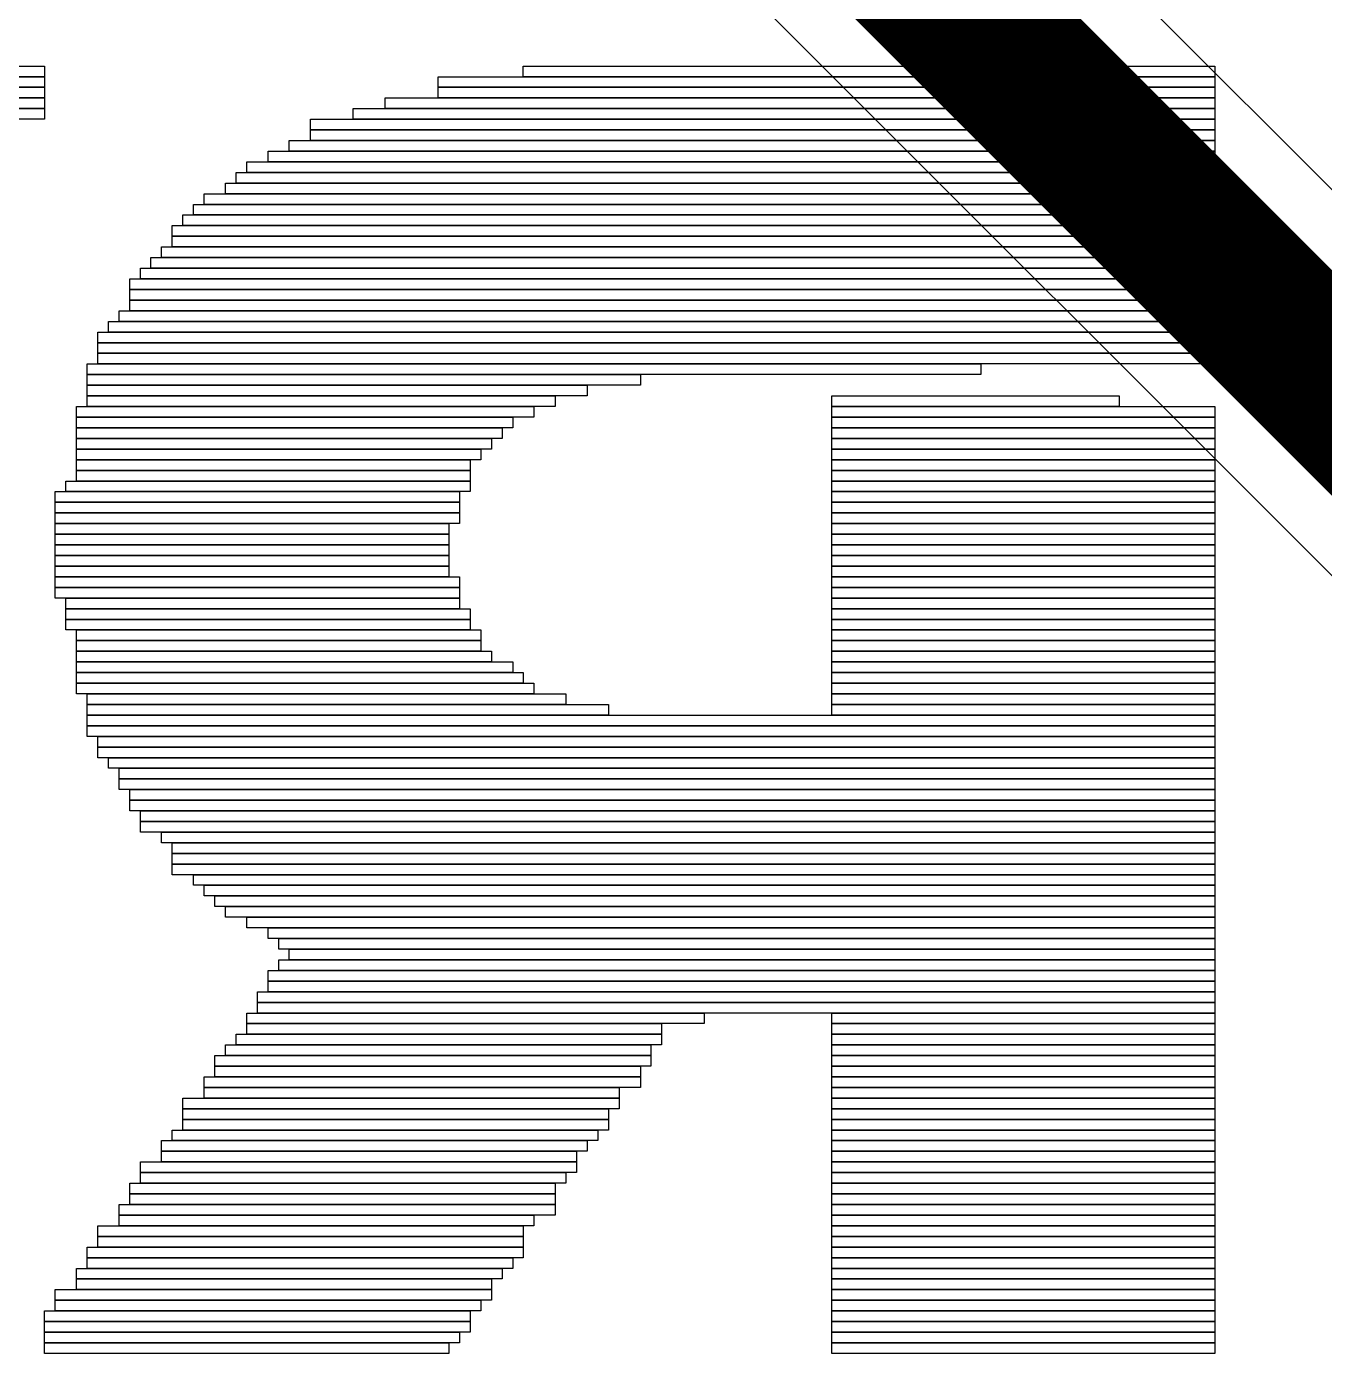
# Model space of a CAD drawing. Header units: inches. Extents: x -22 to 5433, y -38 to 5417.
# Drawn here: x 23.24 to 29.34, y -33.85 to -27.61 of the extents above; entities that cross this region are included whole.
import ezdxf

# ---------------------------------------------------------------- set-up
doc = ezdxf.new("R2010")
doc.units = ezdxf.units.IN
doc.layers.add('Bottom Overlay', color=54, linetype='Continuous')
doc.layers.add('Top Layer', color=1, linetype='Continuous')

msp = doc.modelspace()

# ---------------------------------------------------------------- linework, layer by layer
at = {"layer": 'Bottom Overlay'}
for p, q in [((21.3724, -27.7988), (23.3224, -27.7988)), ((23.3224, -27.7988), (23.3224, -27.8488)), ((25.5723, -27.8488), (25.5723, -27.7988)), ((25.5723, -27.7988), (28.8223, -27.7988)), ((28.8223, -27.7988), (28.8223, -27.8488)), ((23.3224, -27.8488), (21.3724, -27.8488)), ((21.3724, -27.8488), (23.3224, -27.8488)), ((23.3224, -27.8488), (23.3224, -27.8989)), ((25.1723, -27.8989), (25.1723, -27.8488)), ((25.1723, -27.8488), (28.8223, -27.8488)), ((28.8223, -27.8488), (25.5723, -27.8488)), ((28.8223, -27.8488), (28.8223, -27.8989)), ((23.3224, -27.8989), (21.3724, -27.8989)), ((21.3724, -27.8989), (23.3224, -27.8989)), ((23.3224, -27.8989), (23.3224, -27.9489)), ((25.1723, -27.9489), (25.1723, -27.8989)), ((25.1723, -27.8989), (28.8223, -27.8989)), ((28.8223, -27.8989), (25.1723, -27.8989)), ((28.8223, -27.8989), (28.8223, -27.9489)), ((21.3224, -27.9489), (23.3224, -27.9489)), ((23.3224, -27.9489), (21.3724, -27.9489)), ((23.3224, -27.9489), (23.3224, -27.9989)), ((24.9224, -27.9989), (24.9224, -27.9489)), ((24.9224, -27.9489), (28.8223, -27.9489)), ((28.8223, -27.9489), (25.1723, -27.9489)), ((28.8223, -27.9489), (28.8223, -27.9989)), ((23.3224, -27.9989), (21.3224, -27.9989)), ((21.3224, -27.9989), (23.3224, -27.9989)), ((23.3224, -28.049), (21.3224, -28.049)), ((23.3224, -27.9989), (23.3224, -28.049)), ((24.5723, -28.0987), (24.5723, -28.049)), ((24.5723, -28.049), (28.8223, -28.049)), ((24.7725, -28.049), (24.7725, -27.9989)), ((24.7725, -27.9989), (28.8223, -27.9989)), ((28.8223, -28.049), (24.7725, -28.049)), ((28.8223, -27.9989), (24.9224, -27.9989)), ((28.8223, -27.9989), (28.8223, -28.049)), ((28.8223, -28.049), (28.8223, -28.0987)), ((28.8223, -28.0987), (24.5723, -28.0987)), ((24.5723, -28.1488), (24.5723, -28.0987)), ((24.5723, -28.0987), (28.8223, -28.0987)), ((28.8223, -28.0987), (28.8223, -28.1488)), ((24.4723, -28.1988), (24.4723, -28.1488)), ((24.4723, -28.1488), (28.8223, -28.1488)), ((28.8223, -28.1488), (24.5723, -28.1488)), ((28.8223, -28.1488), (28.8223, -28.1988)), ((24.3724, -28.2489), (24.3724, -28.1988)), ((24.3724, -28.1988), (28.8223, -28.1988)), ((28.8223, -28.1988), (24.4723, -28.1988)), ((28.8223, -28.1988), (28.8223, -28.2489)), ((24.2223, -28.3489), (24.2223, -28.2989)), ((24.2223, -28.2989), (28.8223, -28.2989)), ((24.2724, -28.2989), (24.2724, -28.2489)), ((24.2724, -28.2489), (28.8223, -28.2489)), ((28.8223, -28.2989), (24.2724, -28.2989)), ((28.8223, -28.2489), (24.3724, -28.2489)), ((28.8223, -28.2489), (28.8223, -28.2989)), ((28.8223, -28.2989), (28.8223, -28.3489)), ((24.1723, -28.399), (24.1723, -28.3489)), ((24.1723, -28.3489), (28.8223, -28.3489)), ((28.8223, -28.3489), (24.2223, -28.3489)), ((28.8223, -28.3489), (28.8223, -28.399)), ((24.0725, -28.4488), (24.0725, -28.399)), ((24.0725, -28.399), (28.8223, -28.399)), ((28.8223, -28.399), (24.1723, -28.399)), ((28.8223, -28.399), (28.8223, -28.4488)), ((24.0224, -28.4988), (24.0224, -28.4488)), ((24.0224, -28.4488), (28.8223, -28.4488)), ((28.8223, -28.4488), (24.0725, -28.4488)), ((28.8223, -28.4488), (28.8223, -28.4988)), ((23.9224, -28.5989), (23.9224, -28.5488)), ((23.9224, -28.5488), (28.8223, -28.5488)), ((23.9724, -28.5488), (23.9724, -28.4988)), ((23.9724, -28.4988), (28.8223, -28.4988)), ((28.8223, -28.5488), (23.9724, -28.5488)), ((28.8223, -28.4988), (24.0224, -28.4988)), ((28.8223, -28.4988), (28.8223, -28.5488)), ((28.8223, -28.5488), (28.8223, -28.5989)), ((23.9224, -28.6489), (23.9224, -28.5989)), ((23.9224, -28.5989), (28.8223, -28.5989)), ((28.8223, -28.5989), (23.9224, -28.5989)), ((28.8223, -28.5989), (28.8223, -28.6489)), ((23.8723, -28.699), (23.8723, -28.6489)), ((23.8723, -28.6489), (28.8223, -28.6489)), ((28.8223, -28.6489), (23.9224, -28.6489)), ((28.8223, -28.6489), (28.8223, -28.699)), ((23.8223, -28.749), (23.8223, -28.699)), ((23.8223, -28.699), (28.8223, -28.699)), ((28.8223, -28.699), (23.8723, -28.699)), ((28.8223, -28.699), (28.8223, -28.749)), ((23.7225, -28.8488), (23.7225, -28.7988)), ((23.7225, -28.7988), (28.8223, -28.7988)), ((23.7725, -28.7988), (23.7725, -28.749)), ((23.7725, -28.749), (28.8223, -28.749)), ((28.8223, -28.7988), (23.7725, -28.7988)), ((28.8223, -28.749), (23.8223, -28.749)), ((28.8223, -28.749), (28.8223, -28.7988)), ((28.8223, -28.7988), (28.8223, -28.8488)), ((23.7225, -28.8988), (23.7225, -28.8488)), ((23.7225, -28.8488), (28.8223, -28.8488)), ((28.8223, -28.8488), (23.7225, -28.8488)), ((28.8223, -28.8488), (28.8223, -28.8988)), ((28.8223, -28.8988), (23.7225, -28.8988)), ((23.7225, -28.9489), (23.7225, -28.8988)), ((23.7225, -28.8988), (28.8223, -28.8988)), ((28.8223, -28.8988), (28.8223, -28.9489)), ((23.6724, -28.9989), (23.6724, -28.9489)), ((23.6724, -28.9489), (28.8223, -28.9489)), ((28.8223, -28.9489), (23.7225, -28.9489)), ((28.8223, -28.9489), (28.8223, -28.9989)), ((23.5723, -29.099), (23.5723, -29.049)), ((23.5723, -29.049), (28.8223, -29.049)), ((23.6224, -29.049), (23.6224, -28.9989)), ((23.6224, -28.9989), (28.8223, -28.9989)), ((28.8223, -29.049), (23.6224, -29.049)), ((28.8223, -28.9989), (23.6724, -28.9989)), ((28.8223, -28.9989), (28.8223, -29.049)), ((28.8223, -29.049), (28.8223, -29.099)), ((23.5723, -29.1488), (23.5723, -29.099)), ((23.5723, -29.099), (28.8223, -29.099)), ((28.8223, -29.099), (23.5723, -29.099)), ((28.8223, -29.099), (28.8223, -29.1488)), ((23.5723, -29.1988), (23.5723, -29.1488)), ((23.5723, -29.1488), (28.8223, -29.1488)), ((28.8223, -29.1488), (23.5723, -29.1488)), ((28.8223, -29.1488), (28.8223, -29.1988)), ((23.5223, -29.2489), (23.5223, -29.1988)), ((23.5223, -29.1988), (27.7224, -29.1988)), ((28.8223, -29.1988), (23.5723, -29.1988)), ((27.7224, -29.1988), (27.7224, -29.2489)), ((27.7224, -29.2489), (23.5223, -29.2489)), ((23.5223, -29.2989), (23.5223, -29.2489)), ((23.5223, -29.2489), (26.1225, -29.2489)), ((26.1225, -29.2989), (23.5223, -29.2989)), ((23.5223, -29.3489), (23.5223, -29.2989)), ((23.5223, -29.2989), (25.8723, -29.2989)), ((25.8723, -29.2989), (25.8723, -29.3489)), ((26.1225, -29.2489), (26.1225, -29.2989)), ((25.8723, -29.3489), (23.5223, -29.3489)), ((23.5223, -29.399), (23.5223, -29.3489)), ((23.5223, -29.3489), (25.7225, -29.3489)), ((25.7225, -29.3489), (25.7225, -29.399)), ((27.0224, -29.399), (27.0224, -29.3489)), ((27.0224, -29.3489), (28.3724, -29.3489)), ((28.3724, -29.3489), (28.3724, -29.399)), ((23.4723, -29.4488), (23.4723, -29.399)), ((23.4723, -29.399), (25.6224, -29.399)), ((25.7225, -29.399), (23.5223, -29.399)), ((25.6224, -29.399), (25.6224, -29.4488)), ((28.3724, -29.399), (27.0224, -29.399)), ((27.0224, -29.4488), (27.0224, -29.399)), ((27.0224, -29.399), (28.8223, -29.399)), ((28.8223, -29.399), (28.8223, -29.4488)), ((25.6224, -29.4488), (23.4723, -29.4488)), ((23.4723, -29.4988), (23.4723, -29.4488)), ((23.4723, -29.4488), (25.5223, -29.4488)), ((25.5223, -29.4488), (25.5223, -29.4988)), ((27.0224, -29.4988), (27.0224, -29.4488)), ((27.0224, -29.4488), (28.8223, -29.4488)), ((28.8223, -29.4488), (27.0224, -29.4488)), ((28.8223, -29.4488), (28.8223, -29.4988)), ((23.4723, -29.5488), (23.4723, -29.4988)), ((23.4723, -29.4988), (25.4723, -29.4988)), ((25.5223, -29.4988), (23.4723, -29.4988)), ((25.4723, -29.5488), (23.4723, -29.5488)), ((23.4723, -29.5989), (23.4723, -29.5488)), ((23.4723, -29.5488), (25.4225, -29.5488)), ((25.4225, -29.5488), (25.4225, -29.5989)), ((25.4723, -29.4988), (25.4723, -29.5488)), ((28.8223, -29.4988), (27.0224, -29.4988)), ((27.0224, -29.5488), (27.0224, -29.4988)), ((27.0224, -29.4988), (28.8223, -29.4988)), ((27.0224, -29.5989), (27.0224, -29.5488)), ((27.0224, -29.5488), (28.8223, -29.5488)), ((28.8223, -29.5488), (27.0224, -29.5488)), ((28.8223, -29.4988), (28.8223, -29.5488)), ((28.8223, -29.5488), (28.8223, -29.5989)), ((23.4723, -29.6489), (23.4723, -29.5989)), ((23.4723, -29.5989), (25.3724, -29.5989)), ((25.4225, -29.5989), (23.4723, -29.5989)), ((25.3724, -29.5989), (25.3724, -29.6489)), ((28.8223, -29.5989), (27.0224, -29.5989)), ((27.0224, -29.6489), (27.0224, -29.5989)), ((27.0224, -29.5989), (28.8223, -29.5989)), ((28.8223, -29.5989), (28.8223, -29.6489)), ((25.3724, -29.6489), (23.4723, -29.6489)), ((23.4723, -29.6989), (23.4723, -29.6489)), ((23.4723, -29.6489), (25.3224, -29.6489)), ((25.3224, -29.6489), (25.3224, -29.6989)), ((27.0224, -29.6989), (27.0224, -29.6489)), ((27.0224, -29.6489), (28.8223, -29.6489)), ((28.8223, -29.6489), (27.0224, -29.6489)), ((28.8223, -29.6489), (28.8223, -29.6989)), ((25.3224, -29.6989), (23.4723, -29.6989)), ((23.4723, -29.749), (23.4723, -29.6989)), ((23.4723, -29.6989), (25.3224, -29.6989)), ((25.3224, -29.6989), (25.3224, -29.749)), ((28.8223, -29.6989), (27.0224, -29.6989)), ((27.0224, -29.749), (27.0224, -29.6989)), ((27.0224, -29.6989), (28.8223, -29.6989)), ((28.8223, -29.6989), (28.8223, -29.749)), ((23.3724, -29.8488), (23.3724, -29.7988)), ((23.3724, -29.7988), (25.2724, -29.7988)), ((23.4225, -29.7988), (23.4225, -29.749)), ((23.4225, -29.749), (25.3224, -29.749)), ((25.3224, -29.7988), (23.4225, -29.7988)), ((25.3224, -29.749), (23.4723, -29.749)), ((25.2724, -29.7988), (25.2724, -29.8488)), ((25.3224, -29.749), (25.3224, -29.7988)), ((27.0224, -29.7988), (27.0224, -29.749)), ((27.0224, -29.749), (28.8223, -29.749)), ((28.8223, -29.749), (27.0224, -29.749)), ((27.0224, -29.8488), (27.0224, -29.7988)), ((27.0224, -29.7988), (28.8223, -29.7988)), ((28.8223, -29.7988), (27.0224, -29.7988)), ((28.8223, -29.749), (28.8223, -29.7988)), ((28.8223, -29.7988), (28.8223, -29.8488)), ((25.2724, -29.8488), (23.3724, -29.8488)), ((23.3724, -29.8988), (23.3724, -29.8488)), ((23.3724, -29.8488), (25.2724, -29.8488)), ((25.2724, -29.8488), (25.2724, -29.8988)), ((28.8223, -29.8488), (27.0224, -29.8488)), ((27.0224, -29.8988), (27.0224, -29.8488)), ((27.0224, -29.8488), (28.8223, -29.8488)), ((28.8223, -29.8488), (28.8223, -29.8988)), ((23.3724, -29.9489), (23.3724, -29.8988)), ((23.3724, -29.8988), (25.2724, -29.8988)), ((25.2724, -29.8988), (23.3724, -29.8988)), ((25.2724, -29.8988), (25.2724, -29.9489)), ((28.8223, -29.8988), (27.0224, -29.8988)), ((27.0224, -29.9489), (27.0224, -29.8988)), ((27.0224, -29.8988), (28.8223, -29.8988)), ((28.8223, -29.8988), (28.8223, -29.9489)), ((25.2724, -29.9489), (23.3724, -29.9489)), ((23.3724, -29.9989), (23.3724, -29.9489)), ((23.3724, -29.9489), (25.2223, -29.9489)), ((25.2223, -29.9489), (25.2223, -29.9989)), ((28.8223, -29.9489), (27.0224, -29.9489)), ((27.0224, -29.9989), (27.0224, -29.9489)), ((27.0224, -29.9489), (28.8223, -29.9489)), ((28.8223, -29.9489), (28.8223, -29.9989)), ((25.2223, -29.9989), (23.3724, -29.9989)), ((23.3724, -30.049), (23.3724, -29.9989)), ((23.3724, -29.9989), (25.2223, -29.9989)), ((25.2223, -30.049), (23.3724, -30.049)), ((23.3724, -30.099), (23.3724, -30.049)), ((23.3724, -30.049), (25.2223, -30.049)), ((25.2223, -29.9989), (25.2223, -30.049)), ((25.2223, -30.049), (25.2223, -30.099)), ((28.8223, -29.9989), (27.0224, -29.9989)), ((27.0224, -30.049), (27.0224, -29.9989)), ((27.0224, -29.9989), (28.8223, -29.9989)), ((28.8223, -30.049), (27.0224, -30.049)), ((27.0224, -30.099), (27.0224, -30.049)), ((27.0224, -30.049), (28.8223, -30.049)), ((28.8223, -29.9989), (28.8223, -30.049)), ((28.8223, -30.049), (28.8223, -30.099)), ((23.3724, -30.1488), (23.3724, -30.099)), ((23.3724, -30.099), (25.2223, -30.099)), ((25.2223, -30.099), (23.3724, -30.099)), ((25.2223, -30.099), (25.2223, -30.1488)), ((28.8223, -30.099), (27.0224, -30.099)), ((27.0224, -30.1488), (27.0224, -30.099)), ((27.0224, -30.099), (28.8223, -30.099)), ((28.8223, -30.099), (28.8223, -30.1488)), ((25.2223, -30.1488), (23.3724, -30.1488)), ((23.3724, -30.1988), (23.3724, -30.1488)), ((23.3724, -30.1488), (25.2223, -30.1488)), ((25.2223, -30.1488), (25.2223, -30.1988)), ((28.8223, -30.1488), (27.0224, -30.1488)), ((27.0224, -30.1988), (27.0224, -30.1488)), ((27.0224, -30.1488), (28.8223, -30.1488)), ((28.8223, -30.1488), (28.8223, -30.1988)), ((23.3724, -30.2489), (23.3724, -30.1988)), ((23.3724, -30.1988), (25.2724, -30.1988)), ((25.2223, -30.1988), (23.3724, -30.1988)), ((25.2724, -30.1988), (25.2724, -30.2489)), ((27.0224, -30.2489), (27.0224, -30.1988)), ((27.0224, -30.1988), (28.8223, -30.1988)), ((28.8223, -30.1988), (27.0224, -30.1988)), ((28.8223, -30.1988), (28.8223, -30.2489)), ((25.2724, -30.2489), (23.3724, -30.2489)), ((23.3724, -30.2989), (23.3724, -30.2489)), ((23.3724, -30.2489), (25.2724, -30.2489)), ((25.2724, -30.2989), (23.3724, -30.2989)), ((23.4225, -30.3489), (23.4225, -30.2989)), ((23.4225, -30.2989), (25.2724, -30.2989)), ((25.2724, -30.2489), (25.2724, -30.2989)), ((25.2724, -30.2989), (25.2724, -30.3489)), ((27.0224, -30.2989), (27.0224, -30.2489)), ((27.0224, -30.2489), (28.8223, -30.2489)), ((28.8223, -30.2489), (27.0224, -30.2489)), ((28.8223, -30.2989), (27.0224, -30.2989)), ((27.0224, -30.3489), (27.0224, -30.2989)), ((27.0224, -30.2989), (28.8223, -30.2989)), ((28.8223, -30.2489), (28.8223, -30.2989)), ((28.8223, -30.2989), (28.8223, -30.3489)), ((23.4225, -30.399), (23.4225, -30.3489)), ((23.4225, -30.3489), (25.3224, -30.3489)), ((25.2724, -30.3489), (23.4225, -30.3489)), ((25.3224, -30.3489), (25.3224, -30.399)), ((28.8223, -30.3489), (27.0224, -30.3489)), ((27.0224, -30.399), (27.0224, -30.3489)), ((27.0224, -30.3489), (28.8223, -30.3489)), ((28.8223, -30.3489), (28.8223, -30.399)), ((25.3224, -30.399), (23.4225, -30.399)), ((23.4225, -30.4488), (23.4225, -30.399)), ((23.4225, -30.399), (25.3224, -30.399)), ((25.3224, -30.399), (25.3224, -30.4488)), ((28.8223, -30.399), (27.0224, -30.399)), ((27.0224, -30.4488), (27.0224, -30.399)), ((27.0224, -30.399), (28.8223, -30.399)), ((28.8223, -30.399), (28.8223, -30.4488)), ((25.3224, -30.4488), (23.4225, -30.4488)), ((23.4723, -30.4988), (23.4723, -30.4488)), ((23.4723, -30.4488), (25.3724, -30.4488)), ((25.3724, -30.4488), (25.3724, -30.4988)), ((27.0224, -30.4988), (27.0224, -30.4488)), ((27.0224, -30.4488), (28.8223, -30.4488)), ((28.8223, -30.4488), (27.0224, -30.4488)), ((28.8223, -30.4488), (28.8223, -30.4988)), ((23.4723, -30.5488), (23.4723, -30.4988)), ((23.4723, -30.4988), (25.3724, -30.4988)), ((25.3724, -30.4988), (23.4723, -30.4988)), ((25.3724, -30.5488), (23.4723, -30.5488)), ((23.4723, -30.5989), (23.4723, -30.5488)), ((23.4723, -30.5488), (25.4225, -30.5488)), ((25.3724, -30.4988), (25.3724, -30.5488)), ((25.4225, -30.5488), (25.4225, -30.5989)), ((28.8223, -30.4988), (27.0224, -30.4988)), ((27.0224, -30.5488), (27.0224, -30.4988)), ((27.0224, -30.4988), (28.8223, -30.4988)), ((28.8223, -30.5488), (27.0224, -30.5488)), ((27.0224, -30.5989), (27.0224, -30.5488)), ((27.0224, -30.5488), (28.8223, -30.5488)), ((28.8223, -30.4988), (28.8223, -30.5488)), ((28.8223, -30.5488), (28.8223, -30.5989)), ((23.4723, -30.6489), (23.4723, -30.5989)), ((23.4723, -30.5989), (25.5223, -30.5989)), ((25.4225, -30.5989), (23.4723, -30.5989)), ((25.5223, -30.5989), (25.5223, -30.6489)), ((28.8223, -30.5989), (27.0224, -30.5989)), ((27.0224, -30.6489), (27.0224, -30.5989)), ((27.0224, -30.5989), (28.8223, -30.5989)), ((28.8223, -30.5989), (28.8223, -30.6489)), ((25.5223, -30.6489), (23.4723, -30.6489)), ((23.4723, -30.6989), (23.4723, -30.6489)), ((23.4723, -30.6489), (25.5723, -30.6489)), ((25.5723, -30.6489), (25.5723, -30.6989)), ((27.0224, -30.6989), (27.0224, -30.6489)), ((27.0224, -30.6489), (28.8223, -30.6489)), ((28.8223, -30.6489), (27.0224, -30.6489)), ((28.8223, -30.6489), (28.8223, -30.6989)), ((25.5723, -30.6989), (23.4723, -30.6989)), ((23.4723, -30.749), (23.4723, -30.6989)), ((23.4723, -30.6989), (25.6224, -30.6989)), ((25.6224, -30.6989), (25.6224, -30.749)), ((27.0224, -30.749), (27.0224, -30.6989)), ((27.0224, -30.6989), (28.8223, -30.6989)), ((28.8223, -30.6989), (27.0224, -30.6989)), ((28.8223, -30.6989), (28.8223, -30.749)), ((25.6224, -30.749), (23.4723, -30.749)), ((23.5223, -30.7988), (23.5223, -30.749)), ((23.5223, -30.749), (25.7725, -30.749)), ((23.5223, -30.8488), (23.5223, -30.7988)), ((23.5223, -30.7988), (25.9724, -30.7988)), ((25.7725, -30.7988), (23.5223, -30.7988)), ((25.7725, -30.749), (25.7725, -30.7988)), ((25.9724, -30.7988), (25.9724, -30.8488)), ((28.8223, -30.749), (27.0224, -30.749)), ((27.0224, -30.7988), (27.0224, -30.749)), ((27.0224, -30.749), (28.8223, -30.749)), ((28.8223, -30.7988), (27.0224, -30.7988)), ((27.0224, -30.8488), (27.0224, -30.7988)), ((27.0224, -30.7988), (28.8223, -30.7988)), ((28.8223, -30.749), (28.8223, -30.7988)), ((28.8223, -30.7988), (28.8223, -30.8488)), ((25.9724, -30.8488), (23.5223, -30.8488)), ((23.5223, -30.8988), (23.5223, -30.8488)), ((23.5223, -30.8488), (28.8223, -30.8488)), ((28.8223, -30.8488), (27.0224, -30.8488)), ((28.8223, -30.8488), (28.8223, -30.8988)), ((23.5223, -30.9489), (23.5223, -30.8988)), ((23.5223, -30.8988), (28.8223, -30.8988)), ((28.8223, -30.8988), (23.5223, -30.8988)), ((28.8223, -30.8988), (28.8223, -30.9489)), ((28.8223, -30.9489), (23.5223, -30.9489)), ((23.5723, -30.9989), (23.5723, -30.9489)), ((23.5723, -30.9489), (28.8223, -30.9489)), ((28.8223, -30.9489), (28.8223, -30.9989)), ((23.5723, -31.049), (23.5723, -30.9989)), ((23.5723, -30.9989), (28.8223, -30.9989)), ((28.8223, -30.9989), (23.5723, -30.9989)), ((28.8223, -31.049), (23.5723, -31.049)), ((23.6224, -31.099), (23.6224, -31.049)), ((23.6224, -31.049), (28.8223, -31.049)), ((28.8223, -30.9989), (28.8223, -31.049)), ((28.8223, -31.049), (28.8223, -31.099)), ((28.8223, -31.099), (23.6224, -31.099)), ((23.6724, -31.1488), (23.6724, -31.099)), ((23.6724, -31.099), (28.8223, -31.099)), ((28.8223, -31.099), (28.8223, -31.1488)), ((23.6724, -31.1988), (23.6724, -31.1488)), ((23.6724, -31.1488), (28.8223, -31.1488)), ((28.8223, -31.1488), (23.6724, -31.1488)), ((28.8223, -31.1488), (28.8223, -31.1988)), ((28.8223, -31.1988), (23.6724, -31.1988)), ((23.7225, -31.2489), (23.7225, -31.1988)), ((23.7225, -31.1988), (28.8223, -31.1988)), ((28.8223, -31.1988), (28.8223, -31.2489)), ((28.8223, -31.2489), (23.7225, -31.2489)), ((23.7225, -31.2989), (23.7225, -31.2489)), ((23.7225, -31.2489), (28.8223, -31.2489)), ((28.8223, -31.2989), (23.7225, -31.2989)), ((23.7725, -31.3489), (23.7725, -31.2989)), ((23.7725, -31.2989), (28.8223, -31.2989)), ((28.8223, -31.2489), (28.8223, -31.2989)), ((28.8223, -31.2989), (28.8223, -31.3489)), ((28.8223, -31.3489), (23.7725, -31.3489)), ((23.7725, -31.399), (23.7725, -31.3489)), ((23.7725, -31.3489), (28.8223, -31.3489)), ((28.8223, -31.3489), (28.8223, -31.399)), ((28.8223, -31.399), (23.7725, -31.399)), ((23.8723, -31.4488), (23.8723, -31.399)), ((23.8723, -31.399), (28.8223, -31.399)), ((28.8223, -31.399), (28.8223, -31.4488)), ((28.8223, -31.4488), (23.8723, -31.4488)), ((23.9224, -31.4988), (23.9224, -31.4488)), ((23.9224, -31.4488), (28.8223, -31.4488)), ((28.8223, -31.4488), (28.8223, -31.4988)), ((28.8223, -31.4988), (23.9224, -31.4988)), ((23.9224, -31.5488), (23.9224, -31.4988)), ((23.9224, -31.4988), (28.8223, -31.4988)), ((28.8223, -31.5488), (23.9224, -31.5488)), ((23.9224, -31.5989), (23.9224, -31.5488)), ((23.9224, -31.5488), (28.8223, -31.5488)), ((28.8223, -31.4988), (28.8223, -31.5488)), ((28.8223, -31.5488), (28.8223, -31.5989)), ((28.8223, -31.5989), (23.9224, -31.5989)), ((24.0224, -31.6489), (24.0224, -31.5989)), ((24.0224, -31.5989), (28.8223, -31.5989)), ((28.8223, -31.5989), (28.8223, -31.6489)), ((28.8223, -31.6489), (24.0224, -31.6489)), ((24.0725, -31.6989), (24.0725, -31.6489)), ((24.0725, -31.6489), (28.8223, -31.6489)), ((28.8223, -31.6489), (28.8223, -31.6989)), ((28.8223, -31.6989), (24.0725, -31.6989)), ((24.1225, -31.749), (24.1225, -31.6989)), ((24.1225, -31.6989), (28.8223, -31.6989)), ((28.8223, -31.6989), (28.8223, -31.749)), ((28.8223, -31.749), (24.1225, -31.749)), ((24.1723, -31.7988), (24.1723, -31.749)), ((24.1723, -31.749), (28.8223, -31.749)), ((28.8223, -31.7988), (24.1723, -31.7988)), ((24.2724, -31.8488), (24.2724, -31.7988)), ((24.2724, -31.7988), (28.8223, -31.7988)), ((28.8223, -31.749), (28.8223, -31.7988)), ((28.8223, -31.7988), (28.8223, -31.8488)), ((28.8223, -31.8488), (24.2724, -31.8488)), ((24.3724, -31.8988), (24.3724, -31.8488)), ((24.3724, -31.8488), (28.8223, -31.8488)), ((28.8223, -31.8488), (28.8223, -31.8988)), ((28.8223, -31.8988), (24.3724, -31.8988)), ((24.4225, -31.9489), (24.4225, -31.8988)), ((24.4225, -31.8988), (28.8223, -31.8988)), ((28.8223, -31.8988), (28.8223, -31.9489)), ((28.8223, -31.9489), (24.4225, -31.9489)), ((24.4723, -31.9989), (24.4723, -31.9489)), ((24.4723, -31.9489), (28.8223, -31.9489)), ((28.8223, -31.9489), (28.8223, -31.9989)), ((24.3724, -32.099), (24.3724, -32.049)), ((24.3724, -32.049), (28.8223, -32.049)), ((24.4225, -32.049), (24.4225, -31.9989)), ((24.4225, -31.9989), (28.8223, -31.9989)), ((28.8223, -32.049), (24.4225, -32.049)), ((28.8223, -31.9989), (24.4723, -31.9989)), ((28.8223, -31.9989), (28.8223, -32.049)), ((28.8223, -32.049), (28.8223, -32.099)), ((28.8223, -32.099), (24.3724, -32.099)), ((24.3724, -32.1488), (24.3724, -32.099)), ((24.3724, -32.099), (28.8223, -32.099)), ((28.8223, -32.099), (28.8223, -32.1488)), ((24.3224, -32.1988), (24.3224, -32.1488)), ((24.3224, -32.1488), (28.8223, -32.1488)), ((28.8223, -32.1488), (24.3724, -32.1488)), ((28.8223, -32.1488), (28.8223, -32.1988)), ((28.8223, -32.1988), (24.3224, -32.1988)), ((24.3224, -32.2489), (24.3224, -32.1988)), ((24.3224, -32.1988), (28.8223, -32.1988)), ((28.8223, -32.1988), (28.8223, -32.2489)), ((24.2724, -32.2989), (24.2724, -32.2489)), ((24.2724, -32.2489), (26.4225, -32.2489)), ((26.4225, -32.2989), (24.2724, -32.2989)), ((24.2724, -32.3489), (24.2724, -32.2989)), ((24.2724, -32.2989), (26.2223, -32.2989)), ((28.8223, -32.2489), (24.3224, -32.2489)), ((26.2223, -32.2989), (26.2223, -32.3489)), ((26.4225, -32.2489), (26.4225, -32.2989)), ((27.0224, -32.2989), (27.0224, -32.2489)), ((27.0224, -32.2489), (28.8223, -32.2489)), ((28.8223, -32.2989), (27.0224, -32.2989)), ((27.0224, -32.3489), (27.0224, -32.2989)), ((27.0224, -32.2989), (28.8223, -32.2989)), ((28.8223, -32.2489), (28.8223, -32.2989)), ((28.8223, -32.2989), (28.8223, -32.3489)), ((24.2223, -32.399), (24.2223, -32.3489)), ((24.2223, -32.3489), (26.2223, -32.3489)), ((26.2223, -32.3489), (24.2724, -32.3489)), ((26.2223, -32.3489), (26.2223, -32.399)), ((28.8223, -32.3489), (27.0224, -32.3489)), ((27.0224, -32.399), (27.0224, -32.3489)), ((27.0224, -32.3489), (28.8223, -32.3489)), ((28.8223, -32.3489), (28.8223, -32.399)), ((24.1723, -32.4488), (24.1723, -32.399)), ((24.1723, -32.399), (26.1723, -32.399)), ((26.2223, -32.399), (24.2223, -32.399)), ((26.1723, -32.399), (26.1723, -32.4488)), ((28.8223, -32.399), (27.0224, -32.399)), ((27.0224, -32.4488), (27.0224, -32.399)), ((27.0224, -32.399), (28.8223, -32.399)), ((28.8223, -32.399), (28.8223, -32.4488)), ((24.1225, -32.4988), (24.1225, -32.4488)), ((24.1225, -32.4488), (26.1723, -32.4488)), ((26.1723, -32.4488), (24.1723, -32.4488)), ((26.1723, -32.4488), (26.1723, -32.4988)), ((27.0224, -32.4988), (27.0224, -32.4488)), ((27.0224, -32.4488), (28.8223, -32.4488)), ((28.8223, -32.4488), (27.0224, -32.4488)), ((28.8223, -32.4488), (28.8223, -32.4988)), ((24.0725, -32.5989), (24.0725, -32.5488)), ((24.0725, -32.5488), (26.1225, -32.5488)), ((26.1723, -32.4988), (24.1225, -32.4988)), ((24.1225, -32.5488), (24.1225, -32.4988)), ((24.1225, -32.4988), (26.1225, -32.4988)), ((26.1225, -32.5488), (24.1225, -32.5488)), ((26.1225, -32.4988), (26.1225, -32.5488)), ((26.1225, -32.5488), (26.1225, -32.5989)), ((27.0224, -32.5488), (27.0224, -32.4988)), ((27.0224, -32.4988), (28.8223, -32.4988)), ((28.8223, -32.4988), (27.0224, -32.4988)), ((27.0224, -32.5989), (27.0224, -32.5488)), ((27.0224, -32.5488), (28.8223, -32.5488)), ((28.8223, -32.5488), (27.0224, -32.5488)), ((28.8223, -32.4988), (28.8223, -32.5488)), ((28.8223, -32.5488), (28.8223, -32.5989)), ((26.1225, -32.5989), (24.0725, -32.5989)), ((24.0725, -32.6489), (24.0725, -32.5989)), ((24.0725, -32.5989), (26.0224, -32.5989)), ((26.0224, -32.5989), (26.0224, -32.6489)), ((28.8223, -32.5989), (27.0224, -32.5989)), ((27.0224, -32.6489), (27.0224, -32.5989)), ((27.0224, -32.5989), (28.8223, -32.5989)), ((28.8223, -32.5989), (28.8223, -32.6489)), ((23.9724, -32.6989), (23.9724, -32.6489)), ((23.9724, -32.6489), (26.0224, -32.6489)), ((26.0224, -32.6489), (24.0725, -32.6489)), ((26.0224, -32.6489), (26.0224, -32.6989)), ((28.8223, -32.6489), (27.0224, -32.6489)), ((27.0224, -32.6989), (27.0224, -32.6489)), ((27.0224, -32.6489), (28.8223, -32.6489)), ((28.8223, -32.6489), (28.8223, -32.6989)), ((26.0224, -32.6989), (23.9724, -32.6989)), ((23.9724, -32.749), (23.9724, -32.6989)), ((23.9724, -32.6989), (25.9724, -32.6989)), ((25.9724, -32.6989), (25.9724, -32.749)), ((27.0224, -32.749), (27.0224, -32.6989)), ((27.0224, -32.6989), (28.8223, -32.6989)), ((28.8223, -32.6989), (27.0224, -32.6989)), ((28.8223, -32.6989), (28.8223, -32.749)), ((23.9224, -32.8488), (23.9224, -32.7988)), ((23.9224, -32.7988), (25.9224, -32.7988)), ((23.9724, -32.7988), (23.9724, -32.749)), ((23.9724, -32.749), (25.9724, -32.749)), ((25.9724, -32.749), (23.9724, -32.749)), ((25.9724, -32.7988), (23.9724, -32.7988)), ((25.9224, -32.7988), (25.9224, -32.8488)), ((25.9724, -32.749), (25.9724, -32.7988)), ((28.8223, -32.749), (27.0224, -32.749)), ((27.0224, -32.7988), (27.0224, -32.749)), ((27.0224, -32.749), (28.8223, -32.749)), ((27.0224, -32.8488), (27.0224, -32.7988)), ((27.0224, -32.7988), (28.8223, -32.7988)), ((28.8223, -32.7988), (27.0224, -32.7988)), ((28.8223, -32.749), (28.8223, -32.7988)), ((28.8223, -32.7988), (28.8223, -32.8488)), ((23.8723, -32.8988), (23.8723, -32.8488)), ((23.8723, -32.8488), (25.8723, -32.8488)), ((25.9224, -32.8488), (23.9224, -32.8488)), ((25.8723, -32.8488), (25.8723, -32.8988)), ((28.8223, -32.8488), (27.0224, -32.8488)), ((27.0224, -32.8988), (27.0224, -32.8488)), ((27.0224, -32.8488), (28.8223, -32.8488)), ((28.8223, -32.8488), (28.8223, -32.8988)), ((23.8723, -32.9489), (23.8723, -32.8988)), ((23.8723, -32.8988), (25.8223, -32.8988)), ((25.8723, -32.8988), (23.8723, -32.8988)), ((25.8223, -32.8988), (25.8223, -32.9489)), ((28.8223, -32.8988), (27.0224, -32.8988)), ((27.0224, -32.9489), (27.0224, -32.8988)), ((27.0224, -32.8988), (28.8223, -32.8988)), ((28.8223, -32.8988), (28.8223, -32.9489)), ((23.7725, -32.9989), (23.7725, -32.9489)), ((23.7725, -32.9489), (25.8223, -32.9489)), ((25.8223, -32.9489), (23.8723, -32.9489)), ((25.8223, -32.9489), (25.8223, -32.9989)), ((27.0224, -32.9989), (27.0224, -32.9489)), ((27.0224, -32.9489), (28.8223, -32.9489)), ((28.8223, -32.9489), (27.0224, -32.9489)), ((28.8223, -32.9489), (28.8223, -32.9989)), ((23.7725, -33.049), (23.7725, -32.9989)), ((23.7725, -32.9989), (25.7725, -32.9989)), ((25.8223, -32.9989), (23.7725, -32.9989)), ((25.7725, -32.9989), (25.7725, -33.049)), ((28.8223, -32.9989), (27.0224, -32.9989)), ((27.0224, -33.049), (27.0224, -32.9989)), ((27.0224, -32.9989), (28.8223, -32.9989)), ((28.8223, -32.9989), (28.8223, -33.049)), ((23.7225, -33.099), (23.7225, -33.049)), ((23.7225, -33.049), (25.7225, -33.049)), ((25.7225, -33.099), (23.7225, -33.099)), ((23.7225, -33.1488), (23.7225, -33.099)), ((23.7225, -33.099), (25.7225, -33.099)), ((25.7725, -33.049), (23.7725, -33.049)), ((25.7225, -33.049), (25.7225, -33.099)), ((25.7225, -33.099), (25.7225, -33.1488)), ((27.0224, -33.099), (27.0224, -33.049)), ((27.0224, -33.049), (28.8223, -33.049)), ((28.8223, -33.049), (27.0224, -33.049)), ((28.8223, -33.099), (27.0224, -33.099)), ((27.0224, -33.1488), (27.0224, -33.099)), ((27.0224, -33.099), (28.8223, -33.099)), ((28.8223, -33.049), (28.8223, -33.099)), ((28.8223, -33.099), (28.8223, -33.1488)), ((23.6724, -33.1988), (23.6724, -33.1488)), ((23.6724, -33.1488), (25.7225, -33.1488)), ((25.7225, -33.1488), (23.7225, -33.1488)), ((25.7225, -33.1488), (25.7225, -33.1988)), ((28.8223, -33.1488), (27.0224, -33.1488)), ((27.0224, -33.1988), (27.0224, -33.1488)), ((27.0224, -33.1488), (28.8223, -33.1488)), ((28.8223, -33.1488), (28.8223, -33.1988)), ((23.6724, -33.2489), (23.6724, -33.1988)), ((23.6724, -33.1988), (25.6224, -33.1988)), ((25.7225, -33.1988), (23.6724, -33.1988)), ((25.6224, -33.1988), (25.6224, -33.2489)), ((28.8223, -33.1988), (27.0224, -33.1988)), ((27.0224, -33.2489), (27.0224, -33.1988)), ((27.0224, -33.1988), (28.8223, -33.1988)), ((28.8223, -33.1988), (28.8223, -33.2489)), ((23.5723, -33.2989), (23.5723, -33.2489)), ((23.5723, -33.2489), (25.5723, -33.2489)), ((25.6224, -33.2489), (23.6724, -33.2489)), ((25.5723, -33.2489), (25.5723, -33.2989)), ((28.8223, -33.2489), (27.0224, -33.2489)), ((27.0224, -33.2989), (27.0224, -33.2489)), ((27.0224, -33.2489), (28.8223, -33.2489)), ((28.8223, -33.2489), (28.8223, -33.2989)), ((23.5223, -33.399), (23.5223, -33.3489)), ((23.5223, -33.3489), (25.5723, -33.3489)), ((25.5723, -33.2989), (23.5723, -33.2989)), ((23.5723, -33.3489), (23.5723, -33.2989)), ((23.5723, -33.2989), (25.5723, -33.2989)), ((25.5723, -33.3489), (23.5723, -33.3489)), ((25.5723, -33.2989), (25.5723, -33.3489)), ((25.5723, -33.3489), (25.5723, -33.399)), ((28.8223, -33.2989), (27.0224, -33.2989)), ((27.0224, -33.3489), (27.0224, -33.2989)), ((27.0224, -33.2989), (28.8223, -33.2989)), ((28.8223, -33.3489), (27.0224, -33.3489)), ((27.0224, -33.399), (27.0224, -33.3489)), ((27.0224, -33.3489), (28.8223, -33.3489)), ((28.8223, -33.2989), (28.8223, -33.3489)), ((28.8223, -33.3489), (28.8223, -33.399)), ((25.5723, -33.399), (23.5223, -33.399)), ((23.5223, -33.4488), (23.5223, -33.399)), ((23.5223, -33.399), (25.5223, -33.399)), ((25.5223, -33.399), (25.5223, -33.4488)), ((28.8223, -33.399), (27.0224, -33.399)), ((27.0224, -33.4488), (27.0224, -33.399)), ((27.0224, -33.399), (28.8223, -33.399)), ((28.8223, -33.399), (28.8223, -33.4488)), ((23.4723, -33.4988), (23.4723, -33.4488)), ((23.4723, -33.4488), (25.4723, -33.4488)), ((25.5223, -33.4488), (23.5223, -33.4488)), ((25.4723, -33.4488), (25.4723, -33.4988)), ((28.8223, -33.4488), (27.0224, -33.4488)), ((27.0224, -33.4988), (27.0224, -33.4488)), ((27.0224, -33.4488), (28.8223, -33.4488)), ((28.8223, -33.4488), (28.8223, -33.4988)), ((23.4723, -33.5488), (23.4723, -33.4988)), ((23.4723, -33.4988), (25.4225, -33.4988)), ((25.4723, -33.4988), (23.4723, -33.4988)), ((25.4225, -33.4988), (25.4225, -33.5488)), ((27.0224, -33.5488), (27.0224, -33.4988)), ((27.0224, -33.4988), (28.8223, -33.4988)), ((28.8223, -33.4988), (27.0224, -33.4988)), ((28.8223, -33.4988), (28.8223, -33.5488)), ((23.3724, -33.5989), (23.3724, -33.5488)), ((23.3724, -33.5488), (25.4225, -33.5488)), ((25.4225, -33.5989), (23.3724, -33.5989)), ((23.3724, -33.6489), (23.3724, -33.5989)), ((23.3724, -33.5989), (25.3724, -33.5989)), ((25.4225, -33.5488), (23.4723, -33.5488)), ((25.3724, -33.5989), (25.3724, -33.6489)), ((25.4225, -33.5488), (25.4225, -33.5989)), ((27.0224, -33.5989), (27.0224, -33.5488)), ((27.0224, -33.5488), (28.8223, -33.5488)), ((28.8223, -33.5488), (27.0224, -33.5488)), ((28.8223, -33.5989), (27.0224, -33.5989)), ((27.0224, -33.6489), (27.0224, -33.5989)), ((27.0224, -33.5989), (28.8223, -33.5989)), ((28.8223, -33.5488), (28.8223, -33.5989)), ((28.8223, -33.5989), (28.8223, -33.6489)), ((23.3224, -33.6989), (23.3224, -33.6489)), ((23.3224, -33.6489), (25.3224, -33.6489)), ((25.3724, -33.6489), (23.3724, -33.6489)), ((25.3224, -33.6489), (25.3224, -33.6989)), ((28.8223, -33.6489), (27.0224, -33.6489)), ((27.0224, -33.6989), (27.0224, -33.6489)), ((27.0224, -33.6489), (28.8223, -33.6489)), ((28.8223, -33.6489), (28.8223, -33.6989)), ((25.3224, -33.6989), (23.3224, -33.6989)), ((23.3224, -33.749), (23.3224, -33.6989)), ((23.3224, -33.6989), (25.3224, -33.6989)), ((25.3224, -33.6989), (25.3224, -33.749)), ((28.8223, -33.6989), (27.0224, -33.6989)), ((27.0224, -33.749), (27.0224, -33.6989)), ((27.0224, -33.6989), (28.8223, -33.6989)), ((28.8223, -33.6989), (28.8223, -33.749)), ((25.3224, -33.749), (23.3224, -33.749)), ((23.3224, -33.7988), (23.3224, -33.749)), ((23.3224, -33.749), (25.2724, -33.749)), ((25.2724, -33.749), (25.2724, -33.7988)), ((28.8223, -33.749), (27.0224, -33.749)), ((27.0224, -33.7988), (27.0224, -33.749)), ((27.0224, -33.749), (28.8223, -33.749)), ((28.8223, -33.749), (28.8223, -33.7988)), ((25.2724, -33.7988), (23.3224, -33.7988)), ((23.3224, -33.8488), (23.3224, -33.7988)), ((23.3224, -33.7988), (25.2223, -33.7988)), ((25.2223, -33.8488), (23.3224, -33.8488)), ((25.2223, -33.7988), (25.2223, -33.8488)), ((27.0224, -33.8488), (27.0224, -33.7988)), ((27.0224, -33.7988), (28.8223, -33.7988)), ((28.8223, -33.7988), (27.0224, -33.7988)), ((28.8223, -33.8488), (27.0224, -33.8488)), ((28.8223, -33.7988), (28.8223, -33.8488))]:
    msp.add_line(p, q, dxfattribs=at)
at = {"layer": 'Top Layer'}
for p, q in [((31.9999, -31.0076), (25.5178, -24.5255)), ((24.423, -25.2446), (31.2808, -32.1024))]:
    msp.add_line(p, q, dxfattribs=at)
at = {"layer": 'Top Layer', "const_width": 0.75}
msp.add_lwpolyline([(24.8765, -24.7912), (31.7343, -31.6489)], dxfattribs=at)

doc.saveas('drawing.dxf')
